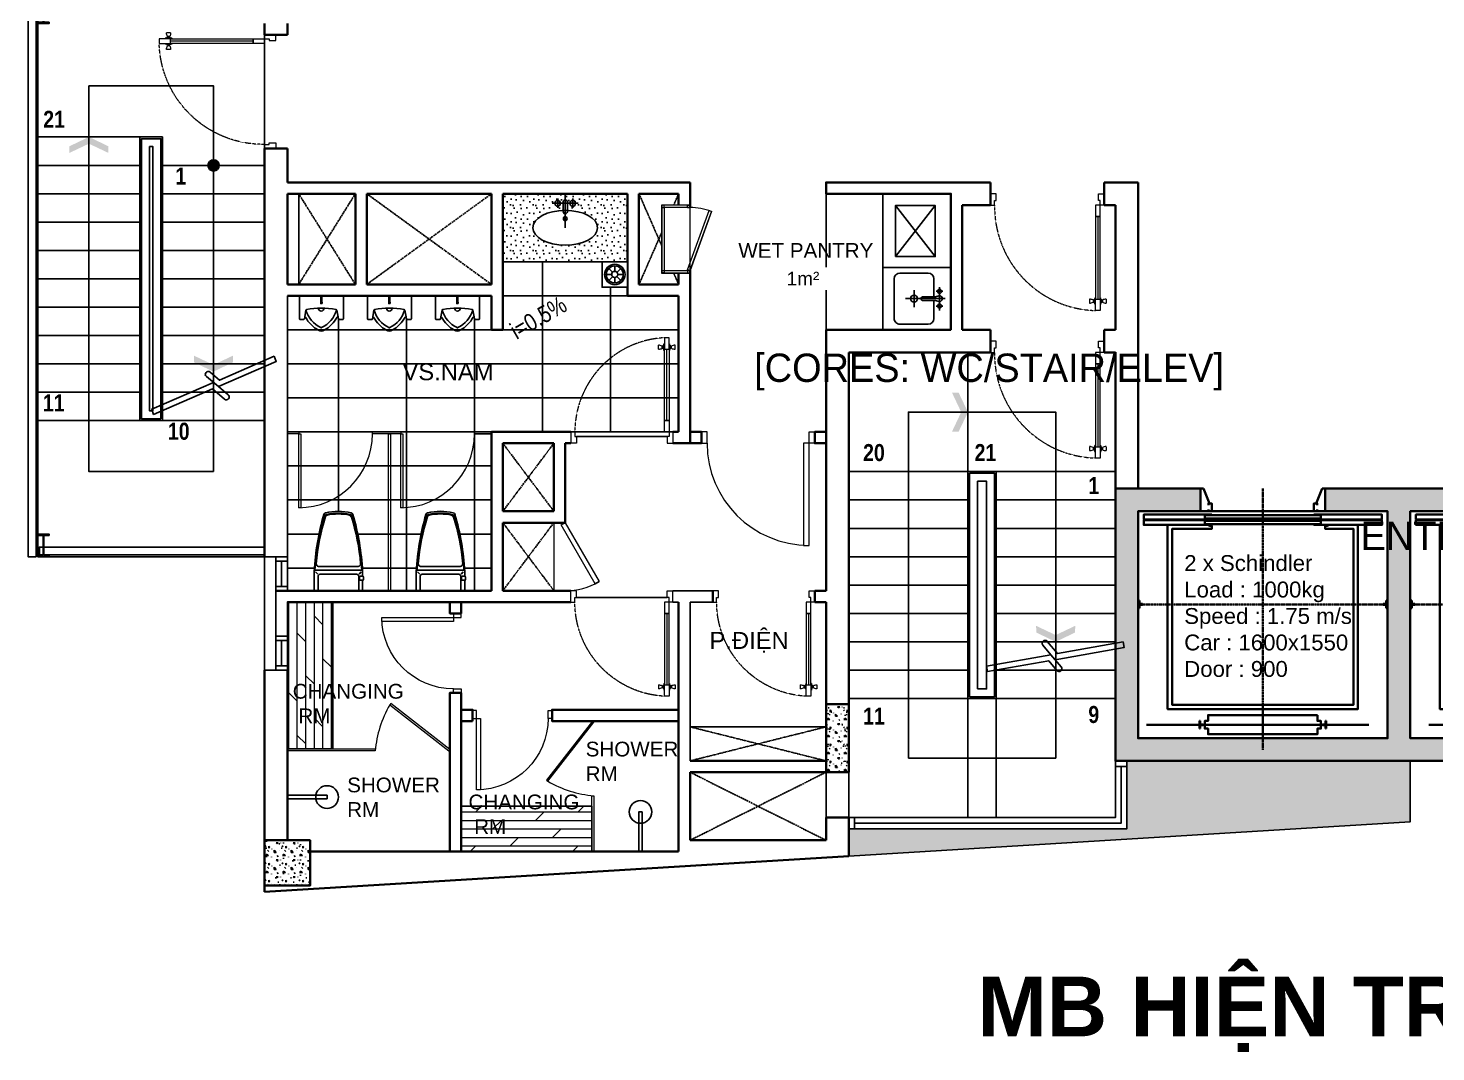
# Model space of a CAD drawing. Header units: inches. Extents: x 762869 to 812151, y -83349 to -58980.
# Drawn here: x 762869 to 775279, y -83349 to -74325 of the extents above; entities that cross this region are included whole.
import ezdxf
from ezdxf.enums import TextEntityAlignment as Align

# ---------------------------------------------------------------- set-up
doc = ezdxf.new("R2010")
doc.units = ezdxf.units.IN
doc.header["$MEASUREMENT"] = 0
doc.set_wipeout_variables(frame=1)
for name, pattern in [('CENTERX2', [4, 2.5, -0.5, 0.5, -0.5]), ('DASHED2', [0.375, 0.25, -0.125]), ('HIDDEN2', [0.1875, 0.125, -0.0625]), ('TBF_CBQCOMPLEX_xref$0$CENTER', [2, 1.25, -0.25, 0.25, -0.25])]:
    doc.linetypes.add(name, pattern=pattern)
doc.layers.get('Defpoints').update_dxf_attribs({"color": 173})
for name, color, linetype, lineweight in [('A-Doo-Existing', 4, 'Continuous', 13), ('A-Doo-New', 150, 'Continuous', 13), ('A-HACHT', 8, 'Continuous', 9), ('A-Wal-GlassN', 150, 'Continuous', 13), ('A-Wal-GypN', 7, 'Continuous', 35), ('A-Win-Existing', 151, 'Continuous', 25), ('KTHUOC_TRUC', 111, 'Continuous', 5), ('tuong', 30, 'Continuous', 35)]:
    doc.layers.add(name, color=color, linetype=linetype, lineweight=lineweight)
for name, color, linetype in [('A-Furniture---New', 44, 'Continuous'), ('A-Roo-Area', 61, 'Continuous'), ('A-Roo-Legends', 61, 'Continuous'), ('A-Wal-Dim', 8, 'Continuous'), ('A-Wal-Hatch', 8, 'Continuous'), ('Net In Mo', 253, 'Continuous')]:
    doc.layers.add(name, color=color, linetype=linetype)
doc.styles.add('ADP-Title', font='arial.ttf')
doc.styles.add('DDCo -Helve-Condense', font='')
doc.styles.add('DDCo-B-Helve-condense', font='')
doc.styles.add('DDCo-Helve-condense', font='')
doc.styles.get('DDCo -Helve-Condense').set_extended_font_data('VNI-Helve-Condense')
doc.styles.get('DDCo-B-Helve-condense').set_extended_font_data('VNI-Helve-Condense', bold=True)
doc.styles.get('DDCo-Helve-condense').set_extended_font_data('VNI-Helve-Condense', bold=True)
pattern_1 = [(0, (744935.86, -756891.6), (150, 150), [18.75, -131.25]), (90, (744935.86, -756891.6), (-150, 150), [18.75, -131.25]), (135, (744954.61, -756891.6), (-150, 8e-15), [26.516505, -185.615535]), (0, (744954.61, -756807.22), (150, 150), [18.75, -131.25]), (45, (744963.99, -756816.6), (8e-15, 150), [13.258245, -198.87378]), (135, (744963.99, -756816.6), (-150, 8e-15), [13.258245, -198.87378]), (0, (745010.86, -756769.72), (150, 150), [26.516505, -123.483495]), (45, (745010.86, -756769.72), (8e-15, 150), [18.75, -193.38204]), (135, (745037.38, -756769.72), (-150, 8e-15), [18.75, -193.38204]), (90, (745038.99, -756854.1), (-150, 150), [18.75, -131.25]), (45, (745038.99, -756854.1), (8e-15, 150), [13.258245, -198.87378]), (135, (745048.36, -756844.72), (-150, 8e-15), [13.258245, -198.87378]), (0, (744954.61, -756854.1), (150, 150), [9.375, -125.625]), (0, (745067.11, -756816.6), (150, 150), [9.375, -125.625]), (90, (745020.24, -756797.85), (-150, 150), [9.375, -125.625]), (135, (745038.99, -756882.22), (-150, 8e-15), [13.258245, -198.87378]), (135, (744973.36, -756779.1), (-150, 8e-15), [13.258245, -198.87378]), (45, (745006.17, -756842.38), (8e-15, 150), [13.258245, -198.87378]), (90, (744987.42, -756872.85), (-150, 150), [2.34375, -147.65625]), (90, (744994.46, -756809.57), (-150, 150), [2.34375, -147.65625]), (90, (745064.77, -756783.79), (-150, 150), [2.34375, -147.65625]), (90, (745067.11, -756863.47), (-150, 150), [2.34375, -147.65625])]

# ---------------------------------------------------------------- blocks, each defined once
blk = doc.blocks.new('A$C68927907')
for p, q in [((-1200, 0), (-1200, 1500)), ((-600, 0), (-600, 1500)), ((-450, 1200), (-1550, 1200)), ((-3000, -700), (-3000, 999)), ((-2400, -1400), (-2400, 999)), ((-1800, -1400), (-1800, 999)), ((-1650, 900), (-3450, 900)), ((0, 900), (-1550, 900)), ((0, 600), (-3450, 600)), ((0, 300), (-3450, 300)), ((-1650, 0), (-3450, 0)), ((-50, 0), (-950, 0)), ((-1650, -300), (-3450, -300)), ((-1650, -600), (-3450, -600)), ((-3171, -900), (-3450, -900)), ((-2271, -900), (-2829, -900)), ((-1650, -900), (-1929, -900)), ((-3212, -1200), (-3450, -1200)), ((-2312, -1200), (-2788, -1200)), ((-1650, -1200), (-1888, -1200))]:
    blk.add_line(p, q)
blk = doc.blocks.new('A$C6F7135AE')
blk.add_line((450, 600), (450, 0))
blk.add_lwpolyline([(515, 580), (550, 600), (850, 80), (815, 60)], close=True)
blk.add_arc((550, 600), 600, 270, 300)
blk = doc.blocks.new('A$C745036C3')
blk.add_wipeout([(-250, 300), (-250, -300), (0, -300), (0, -278), (190, 244), (186, 246), (176, 250), (169, 252), (169, 252), (164, 253), (155, 256), (148, 258), (132, 262), (110, 267), (93, 270), (69, 274), (25, 277), (12, 278), (0, 278), (0, 300)])
for p, q in [((-22, 278), (0, 278)), ((188, 245), (-2, -277)), ((-22, -278), (0, -278))]:
    blk.add_line(p, q)
at = {"color": 254, "linetype": 'HIDDEN2', "ltscale": 10}
blk.add_line((0, -278), (0, 278), dxfattribs=at)
for points in [[(0, 278), (0, 300), (-250, 300), (-250, -300), (0, -300), (0, -278)], [(-2, 278), (-2, 298), (-248, 298), (-248, -298), (-2, -298), (-2, -278)], [(-22, 278), (-228, 278), (-228, -278), (-22, -278)]]:
    blk.add_lwpolyline(points)
for points in [[(-228, 278), (-228, 298), (-248, 298), (-248, 278)], [(-22, 278), (-22, 298), (-2, 298), (-2, 278)], [(0, -278), (-21, -270), (169, 252), (190, 244)], [(-228, -278), (-228, -298), (-248, -298), (-248, -278)], [(-22, -278), (-22, -298), (-2, -298), (-2, -278)]]:
    blk.add_lwpolyline(points, close=True)
blk.add_arc((0, -278), 556, 70, 90)
blk = doc.blocks.new('LIFT')
at = {"layer": 'A-Wal-Dim'}
h = blk.add_hatch(dxfattribs=at)
h.set_pattern_fill('CONCRETE,_O', color=256, scale=150)
h.set_pattern_definition([(0, (-27517.66, -761913.83), (150, 150), [18.75, -131.25]), (90, (-27517.66, -761913.83), (-150, 150), [18.75, -131.25]), (135, (-27498.91, -761913.83), (-150, 8e-15), [26.516505, -185.615535]), (0, (-27498.91, -761829.45), (150, 150), [18.75, -131.25]), (45, (-27489.53, -761838.83), (8e-15, 150), [13.258245, -198.87378]), (135, (-27489.53, -761838.83), (-150, 8e-15), [13.258245, -198.87378]), (0, (-27442.66, -761791.95), (150, 150), [26.516505, -123.483495]), (45, (-27442.66, -761791.95), (8e-15, 150), [18.75, -193.38204]), (135, (-27416.14, -761791.95), (-150, 8e-15), [18.75, -193.38204]), (90, (-27414.53, -761876.33), (-150, 150), [18.75, -131.25]), (45, (-27414.53, -761876.33), (8e-15, 150), [13.258245, -198.87378]), (135, (-27405.16, -761866.95), (-150, 8e-15), [13.258245, -198.87378]), (0, (-27498.91, -761876.33), (150, 150), [9.375, -125.625]), (0, (-27386.41, -761838.83), (150, 150), [9.375, -125.625]), (90, (-27433.28, -761820.08), (-150, 150), [9.375, -125.625]), (135, (-27414.53, -761904.45), (-150, 8e-15), [13.258245, -198.87378]), (135, (-27480.16, -761801.33), (-150, 8e-15), [13.258245, -198.87378]), (45, (-27447.35, -761864.61), (8e-15, 150), [13.258245, -198.87378]), (90, (-27466.1, -761895.08), (-150, 150), [2.34375, -147.65625]), (90, (-27459.07, -761831.8), (-150, 150), [2.34375, -147.65625]), (90, (-27388.75, -761806.01), (-150, 150), [2.34375, -147.65625]), (90, (-27386.41, -761885.7), (-150, 150), [2.34375, -147.65625])])
h.paths.add_polyline_path([(750, -200), (750, 0), (0, 0), (0, -2400), (5000, -2400), (5000, 0), (4250, 0), (4250, -200), (4800, -200), (4800, -2200), (2600, -2200), (2600, -200), (3150, -200), (3150, 0), (1850, 0), (1850, -200), (2400, -200), (2400, -2200), (200, -2200), (200, -200)])
for p, q in [((777, 0), (750, 0)), ((830, -130), (777, 0)), ((1770, -130), (1822, 0)), ((1822, 0), (1850, 0)), ((3177, 0), (3150, 0)), ((3230, -130), (3177, 0)), ((4170, -130), (4222, 0)), ((4222, 0), (4250, 0)), ((820, -200), (750, -200)), ((820, -200), (820, -185)), ((820, -200), (820, -185)), ((1780, -200), (1780, -185)), ((1780, -200), (1850, -200)), ((3220, -200), (3220, -185)), ((4180, -200), (4180, -185)), ((4180, -200), (4180, -185))]:
    blk.add_line(p, q)
at = {"color": 250, "linetype": 'TBF_CBQCOMPLEX_xref$0$CENTER', "ltscale": 5}
for p, q in [((1300, 0), (1300, -2304)), ((3700, 0), (3700, -2304)), ((2401, -1020), (259, -1020)), ((2599, -1020), (4741, -1020))]:
    blk.add_line(p, q, dxfattribs=at)
at = {"ltscale": 1.5}
for p, q in [((1300, -234), (790, -234)), ((790, -234), (790, -249)), ((850, -200), (1750, -200)), ((1300, -234), (1300, -249)), ((1300, -234), (1300, -249)), ((1300, -234), (1810, -234)), ((1810, -234), (1810, -249)), ((3700, -234), (3700, -249)), ((3700, -234), (4210, -234)), ((4210, -234), (4210, -249)), ((790, -264), (790, -249)), ((1300, -264), (790, -264)), ((1300, -284), (790, -284)), ((790, -284), (790, -299)), ((790, -314), (790, -299)), ((1300, -314), (790, -314)), ((1300, -264), (1300, -249)), ((1300, -264), (1300, -249)), ((1300, -264), (1810, -264)), ((1300, -284), (1300, -299)), ((1300, -284), (1300, -299)), ((1300, -284), (1810, -284)), ((1300, -314), (1300, -299)), ((1300, -314), (1300, -299)), ((1300, -314), (1810, -314)), ((1810, -264), (1810, -249)), ((1810, -284), (1810, -299)), ((1810, -314), (1810, -299)), ((3700, -264), (3700, -249)), ((3700, -264), (4210, -264)), ((3700, -284), (3700, -299)), ((3700, -284), (4210, -284)), ((3700, -314), (3700, -299)), ((3700, -314), (4210, -314)), ((4210, -264), (4210, -249)), ((4210, -284), (4210, -299)), ((4210, -314), (4210, -299))]:
    blk.add_line(p, q, dxfattribs=at)
at = {"ltscale": 200}
for p, q in [((3700, -234), (3190, -234)), ((3190, -234), (3190, -249)), ((3700, -234), (3700, -249)), ((3190, -264), (3190, -249)), ((3700, -264), (3190, -264)), ((3700, -284), (3190, -284)), ((3190, -284), (3190, -299)), ((3190, -314), (3190, -299)), ((3700, -314), (3190, -314)), ((3700, -264), (3700, -249)), ((3700, -284), (3700, -299)), ((3700, -314), (3700, -299))]:
    blk.add_line(p, q, dxfattribs=at)
at = {"linetype": 'Continuous', "ltscale": 200}
for p, q in [((213, -986), (207, -986)), ((207, -1054), (207, -986)), ((213, -1017), (213, -986)), ((2387, -986), (2393, -986)), ((2387, -1017), (2387, -986)), ((2393, -1054), (2393, -986)), ((2613, -986), (2607, -986)), ((2607, -1054), (2607, -986)), ((2613, -1017), (2613, -986)), ((4787, -986), (4793, -986)), ((4787, -1017), (4787, -986)), ((4793, -1054), (4793, -986)), ((259, -1020), (200, -1020)), ((207, -1054), (213, -1054)), ((213, -1017), (239, -1017)), ((213, -1054), (213, -1023)), ((213, -1023), (239, -1023)), ((239, -1017), (239, -1023)), ((2341, -1020), (2400, -1020)), ((2387, -1017), (2361, -1017)), ((2361, -1017), (2361, -1023)), ((2387, -1023), (2361, -1023)), ((2387, -1054), (2387, -1023)), ((2393, -1054), (2387, -1054)), ((2659, -1020), (2600, -1020)), ((2607, -1054), (2613, -1054)), ((2613, -1017), (2639, -1017)), ((2613, -1054), (2613, -1023)), ((2613, -1023), (2639, -1023)), ((2639, -1017), (2639, -1023)), ((4741, -1020), (4800, -1020)), ((4787, -1017), (4761, -1017)), ((4761, -1017), (4761, -1023)), ((4787, -1023), (4761, -1023)), ((4787, -1054), (4787, -1023)), ((4793, -1054), (4787, -1054)), ((773, -2082), (734, -2082)), ((741, -2116), (741, -2048)), ((747, -2048), (741, -2048)), ((747, -2079), (747, -2048)), ((747, -2079), (773, -2079)), ((747, -2116), (747, -2085)), ((747, -2085), (773, -2085)), ((773, -2079), (773, -2085)), ((1853, -2079), (1827, -2079)), ((1827, -2079), (1827, -2085)), ((1827, -2082), (1866, -2082)), ((1853, -2085), (1827, -2085)), ((1853, -2048), (1859, -2048)), ((1853, -2079), (1853, -2048)), ((1853, -2116), (1853, -2085)), ((1859, -2116), (1859, -2048)), ((3173, -2082), (3134, -2082)), ((3141, -2116), (3141, -2048)), ((3147, -2048), (3141, -2048)), ((3147, -2079), (3147, -2048)), ((3147, -2079), (3173, -2079)), ((3147, -2116), (3147, -2085)), ((3147, -2085), (3173, -2085)), ((3173, -2079), (3173, -2085)), ((4253, -2079), (4227, -2079)), ((4227, -2079), (4227, -2085)), ((4227, -2082), (4266, -2082)), ((4253, -2085), (4227, -2085)), ((4253, -2048), (4259, -2048)), ((4253, -2079), (4253, -2048)), ((4253, -2116), (4253, -2085)), ((4259, -2116), (4259, -2048)), ((741, -2116), (747, -2116)), ((1859, -2116), (1853, -2116)), ((3141, -2116), (3147, -2116)), ((4259, -2116), (4253, -2116))]:
    blk.add_line(p, q, dxfattribs=at)
at = {"linetype": 'CENTERX2'}
for p, q in [((1300, -2217), (1300, -1950)), ((3700, -2217), (3700, -1950))]:
    blk.add_line(p, q, dxfattribs=at)
at = {"color": 250, "linetype": 'CENTERX2', "ltscale": 0.3}
for p, q in [((274, -2082), (2236, -2082)), ((4726, -2082), (2764, -2082))]:
    blk.add_line(p, q, dxfattribs=at)
blk.add_lwpolyline([(750, -200), (750, 0), (0, 0), (0, -2400), (5000, -2400), (5000, 0), (4250, 0), (4250, -200), (4800, -200), (4800, -2200), (2600, -2200), (2600, -200), (3150, -200), (3150, 0), (1850, 0), (1850, -200), (2400, -200), (2400, -2200), (200, -2200), (200, -200)], close=True)
at = {"linetype": 'Continuous', "ltscale": 200}
for points in [[(850, -264), (850, -271), (250, -271), (250, -229), (850, -229), (850, -234)], [(1750, -264), (1750, -271), (2350, -271), (2350, -229), (1750, -229), (1750, -234)], [(3250, -264), (3250, -271), (2650, -271), (2650, -229), (3250, -229), (3250, -234)], [(4150, -264), (4150, -271), (4750, -271), (4750, -229), (4150, -229), (4150, -234)], [(850, -314), (850, -320), (250, -320), (250, -279), (850, -279), (850, -284)], [(1350, -1944), (461, -1944), (461, -320)], [(1350, -1905), (500, -1905), (500, -355), (500, -355), (516, -355), (516, -355), (812, -355), (850, -355), (850, -327), (829, -327), (829, -334)], [(1350, -1944), (2139, -1944), (2139, -320)], [(1350, -1905), (2100, -1905), (2100, -355), (2100, -355), (2084, -355), (2084, -355), (1888, -355), (1850, -355), (1850, -327), (1871, -327), (1871, -334)], [(1750, -314), (1750, -320), (2350, -320), (2350, -279), (1750, -279), (1750, -284)], [(3250, -314), (3250, -320), (2650, -320), (2650, -279), (3250, -279), (3250, -284)], [(3650, -1944), (2861, -1944), (2861, -320)], [(3650, -1905), (2900, -1905), (2900, -355), (2900, -355), (2916, -355), (2916, -355), (3112, -355), (3150, -355), (3150, -327), (3129, -327), (3129, -334)], [(3650, -1944), (4539, -1944), (4539, -320)], [(3650, -1905), (4500, -1905), (4500, -355), (4500, -355), (4484, -355), (4484, -355), (4188, -355), (4150, -355), (4150, -327), (4171, -327), (4171, -334)], [(4150, -314), (4150, -320), (4750, -320), (4750, -279), (4150, -279), (4150, -284)], [(788, -2116), (788, -2048), (818, -2048), (818, -1996), (1782, -1996)], [(788, -2048), (788, -2116), (818, -2116), (818, -2166), (1275, -2166)], [(1812, -2048), (1812, -2116), (1782, -2116), (1782, -2166), (1275, -2166)], [(1812, -2116), (1812, -2048), (1782, -2048), (1782, -1996), (1782, -1996)], [(3188, -2116), (3188, -2048), (3218, -2048), (3218, -1996), (4182, -1996)], [(3188, -2048), (3188, -2116), (3218, -2116), (3218, -2166), (3675, -2166)], [(4212, -2048), (4212, -2116), (4182, -2116), (4182, -2166), (3675, -2166)], [(4212, -2116), (4212, -2048), (4182, -2048), (4182, -1996), (4182, -1996)]]:
    blk.add_lwpolyline(points, dxfattribs=at)
for points in [[(820, -200), (850, -200), (850, -130), (820, -130), (820, -145)], [(1780, -200), (1750, -200), (1750, -130), (1780, -130), (1780, -145)], [(3150, -200), (3250, -200), (3250, -130), (3220, -130), (3220, -145)], [(4250, -200), (4150, -200), (4150, -130), (4180, -130), (4180, -145)]]:
    blk.add_lwpolyline(points)
at = {"layer": 'A-Roo-Legends', "char_height": 140, "width": 3805.25, "attachment_point": 1, "style": 'ADP-Title'}
for s, insert in [('2 x Schindler\\PLoad : 1000kg\\PSpeed : 1.75 m/s\\PCar : 1600x1550\\PDoor : 900', (607, -586)), ('Shaft : 2200x2000\\POvertravel : 4200\\PPit Depth : 1600\\PMotor : 11.7 kW', (2922, -741))]:
    blk.add_mtext(s, dxfattribs=dict(at, insert=insert))
blk = doc.blocks.new('A$C68A96483')
for points in [[(0, 169), (207, 71), (1, 98), (206, 0)], [(414, 169), (207, 71), (413, 98), (208, 0)]]:
    blk.add_solid(points)
blk = doc.blocks.new('CT_04')
h = blk.add_hatch(color=256)
h.dxf.hatch_style = 1
edge = h.paths.add_edge_path()
edge.add_arc((1635, -1450), 50, 0, 360)
for p, q in [((985, -1200), (85, -1200)), ((985, -3700), (985, -1200)), ((1185, -1200), (985, -1200)), ((1185, -3700), (1185, -1200)), ((985, -1450), (85, -1450)), ((2085, -1450), (1185, -1450)), ((985, -1700), (85, -1700)), ((2085, -1700), (1185, -1700)), ((985, -1950), (85, -1950)), ((2085, -1950), (1185, -1950)), ((985, -2200), (85, -2200)), ((2085, -2200), (1185, -2200)), ((985, -2450), (85, -2450)), ((2085, -2450), (1185, -2450)), ((985, -2700), (85, -2700)), ((2085, -2700), (1185, -2700)), ((985, -2950), (85, -2950)), ((2085, -2950), (1185, -2950)), ((985, -3200), (85, -3200)), ((2085, -3200), (1185, -3200)), ((985, -3450), (85, -3450)), ((2085, -3450), (1185, -3450)), ((985, -3700), (85, -3700)), ((1185, -3700), (985, -3700)), ((2085, -3700), (1185, -3700))]:
    blk.add_line(p, q)
for points in [[(70, -4900), (70, 0), (0, 0), (0, -4900)], [(85, -200), (185, -200), (185, -188), (139, -188), (139, -12), (185, -12), (185, 0), (85, 0), (85, -12), (131, -12), (131, -188), (85, -188)], [(1635, -4150), (535, -4150), (535, -750), (1635, -750)], [(1170, -3685), (1000, -3685), (1000, -1215), (1170, -1215)], [(1100, -3615), (1070, -3615), (1070, -1285), (1100, -1285)], [(85, -4900), (185, -4900), (185, -4888), (139, -4888), (139, -4712), (185, -4712), (185, -4700), (85, -4700), (85, -4712), (131, -4712), (131, -4888), (85, -4888)]]:
    blk.add_lwpolyline(points, close=True)
for points in [[(2085, -4900), (85, -4900), (85, 0), (2085, 0)], [(2085, -85), (100, -85), (100, -15), (2085, -15)], [(2085, -4815), (100, -4815), (100, -4885), (2085, -4885)]]:
    blk.add_lwpolyline(points)
blk.add_lwpolyline([(2170, -3133), (1688, -3344), (1604, -3273, 1), (1571, -3312), (1678, -3401), (1634, -3364), (1089, -3599), (1106, -3646), (1624, -3421), (1731, -3511, 1), (1763, -3472), (1678, -3401), (2187, -3180)], format="xyb", close=True)
blk.add_circle((1635, -1450), 50)
for p, xscale, yscale, zscale, rotation in [((708, -1200), 0.8320000000167146, 0.8320000000167146, 0.8320000000167146, 179.9795395758065), ((1806, -3268), -0.8320000000167143, 0.8320000000530855, 0.832, 0.0204604241934625)]:
    blk.add_blockref('A$C68A96483', p, dxfattribs=dict(xscale=xscale, yscale=yscale, zscale=zscale, rotation=rotation))
at = {"style": 'DDCo-B-Helve-condense'}
for s, p in [('21', (133, -1119)), ('1', (1299, -1619)), ('11', (130, -3619)), ('10', (1232, -3869))]:
    blk.add_text(s, height=150, dxfattribs=at).set_placement(p)
blk = doc.blocks.new('CT_05')
for p, q in [((0, 0), (0, -1050)), ((0, -1050), (-1050, -1050)), ((0, -1050), (0, -3050)), ((250, -1050), (0, -1050)), ((250, -1050), (250, -3050)), ((1300, -1050), (250, -1050)), ((0, -1300), (-1050, -1300)), ((1300, -1300), (250, -1300)), ((0, -1550), (-1050, -1550)), ((1300, -1550), (250, -1550)), ((0, -1800), (-1050, -1800)), ((1300, -1800), (250, -1800)), ((0, -2050), (-1050, -2050)), ((1300, -2050), (250, -2050)), ((0, -2300), (-1050, -2300)), ((1300, -2300), (250, -2300)), ((0, -2550), (-1050, -2550)), ((1300, -2550), (250, -2550)), ((0, -2800), (-1050, -2800)), ((1300, -2800), (250, -2800)), ((0, -3050), (-1050, -3050)), ((0, -3050), (250, -3050)), ((0, -3050), (0, -4100)), ((1300, -3050), (250, -3050)), ((250, -3050), (250, -4100))]:
    blk.add_line(p, q)
for points in [[(-525, -3575), (775, -3575), (775, -525), (-525, -525)], [(15, -3035), (235, -3035), (235, -1065), (15, -1065)], [(85, -2965), (165, -2965), (165, -1135), (85, -1135)]]:
    blk.add_lwpolyline(points, close=True)
blk.add_lwpolyline([(174, -2813), (713, -2718), (784, -2803, 1), (822, -2771), (732, -2664), (770, -2708), (1377, -2601), (1368, -2552), (789, -2654), (700, -2547, 1), (661, -2579), (732, -2664), (165, -2764)], format="xyb", close=True)
for p, xscale, yscale, zscale, rotation in [((0, -698), 0.8320000000167143, 0.8320000000167143, 0.8320000000167143, 89.97953957580656), ((946, -2550), -0.8320000000167143, 0.8320000000530853, 0.832, 0.0204604241934625)]:
    blk.add_blockref('A$C68A96483', p, dxfattribs=dict(xscale=xscale, yscale=yscale, zscale=zscale, rotation=rotation))
at = {"ltscale": 0.5, "style": 'DDCo-Helve-condense'}
for s, p in [('20', (-924, -957)), ('21', (59, -957)), ('1', (1062, -1248)), ('11', (-924, -3281)), ('9', (1062, -3266))]:
    blk.add_text(s, height=150, dxfattribs=at).set_placement(p)
blk = doc.blocks.new('A$C7B357DE4')
for points in [[(100, -50), (100, -600), (-2300, -600)], [(50, -50), (50, -550), (-2300, -550)], [(0, -50), (0, -500), (-2300, -500)]]:
    blk.add_lwpolyline(points)
for points in [[(100, -50), (100, 0), (0, 0), (0, -50)], [(-2350, -600), (-2300, -600), (-2300, -500), (-2350, -500)]]:
    blk.add_lwpolyline(points, close=True)
blk = doc.blocks.new('A$C7D9045C9')
for p, q in [((0, 0), (0, -1000)), ((100, -262), (100, -38)), ((150, -262), (150, -38)), ((200, -262), (200, -38)), ((100, -962), (100, -738)), ((150, -962), (150, -738)), ((200, -962), (200, -738))]:
    blk.add_line(p, q)
for points in [[(100, -38), (200, -38), (200, 0), (100, 0)], [(100, -300), (200, -300), (200, -262), (100, -262)], [(100, -738), (200, -738), (200, -700), (100, -700)], [(100, -1000), (200, -1000), (200, -962), (100, -962)]]:
    blk.add_lwpolyline(points, close=True)
blk = doc.blocks.new('A$C06DB148A')
at = {"ltscale": 25}
for p, q in [((-19, 930), (-19, 964)), ((14, 937), (14, 957)), ((19, 953), (14, 953)), ((19, 941), (14, 941)), ((19, 940), (19, 954)), ((30, 917), (30, 977)), ((30, 977), (35, 977)), ((30, 917), (35, 917)), ((80, 977), (75, 977)), ((80, 917), (75, 917)), ((80, 917), (80, 977)), ((91, 940), (91, 954)), ((91, 953), (96, 953)), ((91, 941), (96, 941)), ((96, 937), (96, 957)), ((129, 930), (129, 964))]:
    blk.add_line(p, q, dxfattribs=at)
for p, q in [((55, 200), (55, 930)), ((0, 100), (0, 0))]:
    blk.add_line(p, q)
at = {"linetype": 'Continuous'}
blk.add_line((1000, 100), (1000, 0), dxfattribs=at)
for points in [[(35, 1030), (75, 1030), (75, 930), (35, 930)], [(35, 200), (75, 200), (75, 930), (35, 930)], [(35, 100), (75, 100), (75, 200), (35, 200)]]:
    blk.add_lwpolyline(points, close=True)
for points in [[(0, 100), (35, 100), (35, 60), (50, 60), (50, 0), (0, 0)], [(1000, 100), (965, 100), (965, 60), (950, 60), (950, 0), (1000, 0)]]:
    blk.add_lwpolyline(points)
at = {"linetype": 'DASHED2', "ltscale": 2}
blk.add_arc((49, 114), 916, 359.1274, 88.3545, dxfattribs=at)
at = {"ltscale": 25}
for centre, radius, start, end in [((-18, 892), 72.5, 63.7436, 90.5742), ((-18, 1002), 72.5, 269.4258, 296.2564), ((27, 952), 8.87, 107.1307, 167.1602), ((27, 942), 8.87, 192.8398, 252.8693), ((12, 974), 18.8, 315.0624, 10.1992), ((12, 920), 18.8, 349.8008, 44.9376), ((98, 974), 18.8, 169.8008, 224.9376), ((98, 920), 18.8, 135.0624, 190.1992), ((83, 952), 8.87, 12.8398, 72.8693), ((83, 942), 8.87, 287.1307, 347.1602), ((128, 892), 72.5, 89.4258, 116.2564), ((128, 1002), 72.5, 243.7436, 270.5742)]:
    blk.add_arc(centre, radius, start, end, dxfattribs=at)
blk = doc.blocks.new('6')
at = {"linetype": 'Continuous'}
blk.add_line((100, 900), (0, 900), dxfattribs=at)
at = {"ltscale": 25}
for p, q in [((830, 129), (864, 129)), ((817, 80), (877, 80)), ((817, 80), (817, 75)), ((817, 30), (817, 35)), ((817, 30), (877, 30)), ((837, 96), (857, 96)), ((837, 14), (857, 14)), ((840, 91), (854, 91)), ((840, 19), (854, 19)), ((841, 91), (841, 96)), ((841, 19), (841, 14)), ((853, 91), (853, 96)), ((853, 19), (853, 14)), ((877, 80), (877, 75)), ((877, 30), (877, 35)), ((830, -19), (864, -19))]:
    blk.add_line(p, q, dxfattribs=at)
for p, q in [((100, 0), (0, 0)), ((200, 55), (830, 55))]:
    blk.add_line(p, q)
for points in [[(100, 900), (100, 865), (60, 865), (60, 850), (0, 850), (0, 900)], [(100, 0), (100, 35), (60, 35), (60, 50), (0, 50), (0, 0)]]:
    blk.add_lwpolyline(points)
for points in [[(100, 35), (100, 75), (200, 75), (200, 35)], [(200, 35), (200, 75), (830, 75), (830, 35)], [(930, 35), (930, 75), (830, 75), (830, 35)]]:
    blk.add_lwpolyline(points, close=True)
at = {"linetype": 'DASHED2', "ltscale": 2}
blk.add_arc((99, 33), 832, 2.88, 89.9488, dxfattribs=at)
at = {"ltscale": 25}
for centre, radius, start, end in [((902, 128), 72.5, 179.4258, 206.2564), ((792, 128), 72.5, 333.7436, 0.5742), ((820, 98), 18.8, 259.8008, 314.9376), ((820, 12), 18.8, 45.0624, 100.1992), ((902, -18), 72.5, 153.7436, 180.5742), ((842, 83), 8.87, 102.8398, 162.8693), ((842, 27), 8.87, 197.1307, 257.1602), ((852, 83), 8.87, 17.1307, 77.1602), ((852, 27), 8.87, 282.8398, 342.8693), ((792, -18), 72.5, 359.4258, 26.2564), ((874, 98), 18.8, 225.0624, 280.1992), ((874, 12), 18.8, 79.8008, 134.9376)]:
    blk.add_arc(centre, radius, start, end, dxfattribs=at)
blk = doc.blocks.new('A$C059950AE')
for p, q in [((236, 254), (236, 0)), ((181, 110), (181, 42)), ((220, 68), (220, 135)), ((252, 135), (252, 68)), ((291, 110), (291, 42)), ((142, 76), (330, 76))]:
    blk.add_line(p, q)
at = {"extrusion": (0, 0, -1)}
for centre, major_axis, ratio, start_param, end_param in [((236, 254), (236, 0), 0.538, 1.570796326794956, 7.853981633974543), ((236, 135), (0, -16.9), 0.929368, 1.570796, 4.712389), ((236, 68), (0, -16.9), 0.929368, -1.570796, 1.570796), ((291, 76), (0, -21.2), 0.929368, 3.141593, 9.424778)]:
    blk.add_ellipse(centre, major_axis=major_axis, ratio=ratio, start_param=start_param, end_param=end_param, dxfattribs=at)
for centre, major_axis in [((236, 188), (0, 14.8)), ((181, 76), (0, 21.2))]:
    blk.add_ellipse(centre, major_axis=major_axis, ratio=0.929368, dxfattribs=at)
blk = doc.blocks.new('aaa')
for p, q in [((-214, 9), (-214, 171)), ((205, 180), (-205, 180)), ((-182, 147), (-201, 166)), ((-179, 0), (-179, 127)), ((161, 145), (-161, 145)), ((179, 0), (179, 127)), ((182, 147), (201, 166)), ((213, 127), (194, 127)), ((214, 127), (214, 171)), ((205, 0), (-205, 0)), ((186, 100), (186, 119)), ((213, 92), (194, 92)), ((214, 9), (214, 92)), ((221, 100), (221, 119))]:
    blk.add_line(p, q)
at = {"linetype": 'Continuous'}
blk.add_line((175, 215), (-175, 215), dxfattribs=at)
blk.add_lwpolyline([(113, 687, 0.114547), (-113, 687)], format="xyb", dxfattribs=at)
for centre, radius, start, end in [((2046, 44), 2263, 163.8727, 176.7933), ((1683, 85), 1892, 162.3446, 177.1257), ((1683, 85), 1885, 162.464, 175.3754), ((-109, 667), 20.3, 103.0378, 163.8727), ((-100, 653), 20.3, 102.4941, 162.3446), ((-94, 647), 20.3, 101.7373, 162.464), ((0, 201), 483, 77.5059, 102.4941), ((-1, 196), 481, 78.1005, 101.7373), ((94, 646), 20.3, 17.5277, 78.1005), ((100, 653), 20.3, 17.6554, 77.5059), ((109, 667), 20.3, 16.1242, 76.8994), ((-1683, 85), 1885, 4.6245, 17.5277), ((-1683, 85), 1892, 2.8743, 17.6554), ((-2046, 44), 2263, 3.2067, 16.1242), ((-175, 235), 20.3, 175.3754, 270), ((175, 235), 20.3, 270, 4.6246)]:
    blk.add_arc(centre, radius, start, end, dxfattribs=at)
for centre, radius, start, end in [((-205, 171), 9, 90, 180), ((-161, 127), 18, 90, 180), ((161, 127), 18, 0, 90), ((194, 119), 8.1, 90, 180), ((205, 171), 9, 0, 90), ((213, 119), 8.1, 0, 90), ((-205, 9), 9, 180, 270), ((194, 100), 8.1, 180, 270), ((205, 9), 9, 270, 0), ((213, 100), 8.1, 270, 0)]:
    blk.add_arc(centre, radius, start, end)
blk = doc.blocks.new('A$C6B60662C')
for p, q in [((215, 292), (215, 278)), ((228, 293), (216, 293)), ((216, 285), (228, 285)), ((217, 356), (217, 293)), ((222, 291), (222, 279)), ((227, 356), (227, 293)), ((229, 292), (229, 278)), ((54, 144), (66, 210)), ((228, 277), (216, 277)), ((390, 144), (378, 210))]:
    blk.add_line(p, q)
blk.add_lwpolyline([(62, 140, 0.155946), (193, 9, 0.323386), (249, 9, 0.155946), (380, 140, -0.283479), (387, 144), (390, 144), (394, 123, 0.362019), (404, 115), (434, 115, 0.414214), (444, 125), (444, 356), (0, 356), (0, 125, 0.414214), (10, 115), (40, 115, 0.362019), (50, 123), (54, 144), (55, 144, -0.283479)], format="xyb", close=True)
for radius in [4.34, 2.41]:
    blk.add_circle((222, 285), radius)
for centre, radius, start, end in [((216, 292), 0.965, 90, 180), ((228, 292), 0.965, 0, 90), ((75, 208), 9.65, 95.2834, 169.6049), ((340, 292), 285, 196.2805, 244.5238), ((222, -572), 803, 79.3941, 100.7352), ((221, 231), 29, 181.0991, 359.0302), ((216, 278), 0.965, 180, 270), ((102, 292), 285, 295.4762, 343.7195), ((228, 278), 0.965, 270, 0), ((369, 208), 9.65, 10.3951, 84.7166), ((221, 47), 13.7, 253.1648, 286.8352)]:
    blk.add_arc(centre, radius, start, end)
blk = doc.blocks.new('FLOOR DRAIN')
blk.add_wipeout([(0, 0), (0, -225), (225, -225), (225, 0)])
for p, q in [((38, -112), (86, -112)), ((59, -59), (93, -93)), ((112, -38), (112, -86)), ((166, -59), (132, -93)), ((140, -112), (188, -112)), ((93, -132), (59, -166)), ((112, -140), (112, -188)), ((132, -132), (166, -166))]:
    blk.add_line(p, q)
blk.add_lwpolyline([(225, 0), (225, -225), (0, -225), (0, 0)], close=True)
for radius in [90, 75, 27]:
    blk.add_circle((112, -112), radius)
blk = doc.blocks.new('sink 01')
at = {"layer": 'A-Furniture---New'}
for p, q in [((-230102, 23210), (-230262, 23210)), ((-230187, 23260), (-229982, 23260)), ((-230152, 23290), (-230152, 23230)), ((-230111, 23252), (-230102, 23225)), ((-230102, 23225), (-230102, 23110)), ((-230087, 23310), (-230087, 22960)), ((-230072, 23225), (-230063, 23252)), ((-230072, 23110), (-230072, 23225)), ((-229912, 23210), (-230072, 23210)), ((-230022, 23290), (-230022, 23230)), ((-230312, 23160), (-230312, 22910)), ((-229862, 22910), (-229862, 23160)), ((-230162, 23035), (-230012, 23035)), ((-230262, 22860), (-229912, 22860))]:
    blk.add_line(p, q, dxfattribs=at)
blk.add_lwpolyline([(-230362, 22760), (-229812, 22760), (-229812, 23360), (-230362, 23360)], close=True, dxfattribs=at)
for centre, radius in [((-230152, 23260), 17.5), ((-230022, 23260), 17.5), ((-230087, 23035), 30)]:
    blk.add_circle(centre, radius, dxfattribs=at)
for centre, radius, start, end in [((-230262, 23160), 50, 90, 180), ((-230087, 23260), 25, 342.1627, 197.8373), ((-229912, 23160), 50, 0, 90), ((-230087, 23110), 15, 180, 0), ((-230262, 22910), 50, 180, 270), ((-229912, 22910), 50, 270, 0)]:
    blk.add_arc(centre, radius, start, end, dxfattribs=at)
blk = doc.blocks.new('AREA')
blk.add_wipeout([(655, -10), (-95, -10), (-95, 190), (655, 190)])
at = {"color": 61, "style": 'ADP-Title'}
blk.add_attdef('AREA', text='', height=120, dxfattribs=at).set_placement((282, 30), align=Align.CENTER)
blk = doc.blocks.new('*U49')
at = {"layer": 'A-Doo-New', "color": 190, "linetype": 'Continuous', "lineweight": 13}
for points in [[(50, 100), (100, 100), (100, 1000), (50, 1000)], [(50, 0), (0, 0), (0, 100), (50, 100)], [(950, 0), (1000, 0), (1000, 100), (950, 100)]]:
    blk.add_lwpolyline(points, close=True, dxfattribs=at)
blk.add_arc((50, 100), 900, 0, 90, dxfattribs=at)
blk = doc.blocks.new('*U50')
at = {"layer": 'A-Doo-New', "color": 190, "linetype": 'Continuous', "lineweight": 13}
for points in [[(50, 100), (100, 100), (100, 1000), (50, 1000)], [(50, 0), (0, 0), (0, 100), (50, 100)], [(950, 0), (1000, 0), (1000, 100), (950, 100)]]:
    blk.add_lwpolyline(points, close=True, dxfattribs=at)
blk.add_arc((50, 100), 900, 0, 90, dxfattribs=at)

msp = doc.modelspace()

# ---------------------------------------------------------------- hatches: boundary and pattern name
h = msp.add_hatch()
h.set_pattern_fill('GENERAL_STIPPLE,_O', color=256, scale=200)
h.set_pattern_definition([(0, (744943.86, -756887.6), (0, 200), [0, -200]), (0, (745007.86, -756883.6), (0, 200), [0, -200]), (0, (744971.86, -756839.6), (0, 200), [0, -200]), (0, (745015.86, -756807.6), (0, 200), [0, -200]), (0, (744963.86, -756795.6), (0, 200), [0, -200]), (0, (744979.86, -756747.6), (0, 200), [0, -200]), (0, (744951.86, -756711.6), (0, 200), [0, -200]), (0, (745015.86, -756715.6), (0, 200), [0, -200]), (0, (745063.86, -756707.6), (0, 200), [0, -200]), (0, (745087.86, -756755.6), (0, 200), [0, -200]), (0, (745127.86, -756759.6), (0, 200), [0, -200]), (0, (745127.86, -756831.6), (0, 200), [0, -200]), (0, (745091.86, -756855.6), (0, 200), [0, -200]), (0, (745035.86, -756843.6), (0, 200), [0, -200]), (0, (745071.86, -756807.6), (0, 200), [0, -200]), (0, (745035.86, -756771.6), (0, 200), [0, -200]), (0, (745119.86, -756883.6), (0, 200), [0, -200])])
edge = h.paths.add_edge_path()
edge.add_line((768153.5, -75784.3), (767603.5, -75784.3))
edge.add_line((767603.5, -75784.3), (767603.5, -75838.5))
edge.add_ellipse((767603.5, -75859), major_axis=(0, 20.5), ratio=0.929368, start_angle=270, end_angle=360, ccw=False)
edge.add_line((767622.6, -75859), (767622.6, -75869.3))
edge.add_line((767622.6, -75869.3), (767646.3, -75869.3))
edge.add_ellipse((767670.1, -75869.3), major_axis=(0, 25.6), ratio=0.929368, start_angle=0, end_angle=90, ccw=False)
edge.add_ellipse((767670.1, -75869.3), major_axis=(0, 25.6), ratio=0.929368, start_angle=-90, end_angle=0, ccw=False)
edge.add_ellipse((767670.1, -75869.3), major_axis=(0, 25.6), ratio=0.929368, start_angle=-180, end_angle=-90, ccw=False)
edge.add_ellipse((767670.1, -75869.3), major_axis=(0, 25.6), ratio=0.929368, start_angle=90, end_angle=180, ccw=False)
edge.add_line((767646.3, -75869.3), (767622.6, -75869.3))
edge.add_line((767622.6, -75869.3), (767622.6, -75931))
edge.add_ellipse((767603.5, -76084.3), major_axis=(285.5, 0), ratio=0.538, start_angle=97.07943, end_angle=82.92057, ccw=False)
edge.add_line((767584.5, -75931), (767584.5, -75859))
edge.add_ellipse((767603.5, -75859), major_axis=(0, 20.5), ratio=0.929368, start_angle=360, end_angle=450, ccw=False)
edge.add_line((767603.5, -75838.5), (767603.5, -75784.3))
edge.add_line((767603.5, -75784.3), (767053.5, -75784.3))
edge.add_line((767053.5, -75784.3), (767053.5, -76384.3))
edge.add_line((767053.5, -76384.3), (768153.5, -76384.3))
edge.add_line((768153.5, -76384.3), (768153.5, -75784.3))
edge = h.paths.add_edge_path(flags=17)
edge.add_ellipse((767536.9, -75869.3), major_axis=(0, 25.6), ratio=0.929368, start_angle=-180, end_angle=0)
edge.add_ellipse((767536.9, -75869.3), major_axis=(0, 25.6), ratio=0.929368, start_angle=0, end_angle=180)
h = msp.add_hatch()
h.set_pattern_fill('CONCRETE,_O', color=256, scale=150)
h.set_pattern_definition(pattern_1)
h.paths.add_polyline_path([(770103.5, -80284.3), (769903.5, -80284.3), (769903.5, -80884.3), (770103.5, -80884.3)])
h = msp.add_hatch()
h.set_pattern_fill('DOTS,_O', color=256, scale=500)
h.set_pattern_definition([(0, (744935.862, -799046.594), (15.625, 31.25), [0, -31.25])])
h.paths.add_polyline_path([(771153.5, -81384.3), (770103.5, -81384.3), (770103.5, -81623.6), (771153.5, -81559.6)])
h.paths.add_polyline_path([(775053.5, -81321.5), (775053.5, -80784.3), (772553.5, -80784.3), (772553.5, -81384.3), (771153.5, -81384.3), (771153.5, -81559.6)])
h = msp.add_hatch()
h.set_pattern_fill('CONCRETE,_O', color=256, scale=150)
h.set_pattern_definition(pattern_1)
h.paths.add_polyline_path([(765353.5, -81484.3), (764953.5, -81484.3), (764953.5, -81884.3), (765353.5, -81884.3)])
at = {"layer": 'A-HACHT'}
h = msp.add_hatch(dxfattribs=at)
h.set_pattern_fill('DOLMIT', color=256, scale=300, angle=90)
h.set_pattern_definition([(90, (717616.44, -44634.26), (-75, 5e-15), []), (135, (717616.44, -44634.26), (-150, -150), [106.066, -212.132])])
h.paths.add_polyline_path([(765553.5, -80678), (765553.5, -79384.3), (765153.5, -79384.3), (765153.5, -80678)])
h = msp.add_hatch(dxfattribs=at)
h.set_pattern_fill('DOLMIT', color=256, scale=300)
h.set_pattern_definition([(0, (717616.44, -44634.26), (0, 75), []), (45, (717616.44, -44634.26), (-150, 150), [106.066, -212.132])])
h.paths.add_polyline_path([(767836.9, -81184.3), (766687, -81184.3), (766687, -81584.3), (767836.9, -81584.3)])

# ---------------------------------------------------------------- linework, layer by layer
for p, q in [((764953.5, -74384.3), (764953.5, -75384.3)), ((765253.5, -76584.3), (765253.5, -75784.3)), ((764953.5, -78984.3), (764953.5, -75984.3)), ((768603.5, -76584.3), (768603.5, -76384.3)), ((765153.5, -78984.3), (765153.5, -76684.3)), ((765153.5, -78984.3), (764953.5, -78984.3)), ((765053.5, -79684.3), (765053.5, -79284.3)), ((765053.5, -79684.3), (765053.5, -79284.3)), ((768553.5, -79284.3), (768903.5, -79284.3)), ((765153.5, -79684.3), (765153.5, -79384.3)), ((768603.5, -79384.3), (768553.5, -79384.3)), ((768703.5, -80784.3), (768703.5, -79384.3)), ((768703.5, -79384.3), (768903.5, -79384.3)), ((765153.5, -79684.3), (765053.5, -79684.3)), ((764953.5, -81938), (764953.5, -79984.3)), ((765153.5, -79984.3), (764953.5, -79984.3)), ((769903.5, -80484.3), (768703.5, -80484.3)), ((769903.5, -81284.3), (769903.5, -80884.3)), ((770103.5, -81284.3), (770103.5, -80884.3))]:
    msp.add_line(p, q)
at = {"color": 39, "linetype": 'TBF_CBQCOMPLEX_xref$0$CENTER', "ltscale": 10}
for p, q in [((765753.5, -75784.3), (765253.5, -76584.3)), ((765253.5, -75784.3), (765753.5, -76584.3)), ((766953.5, -75784.3), (765853.5, -76584.3)), ((765853.5, -75784.3), (766953.5, -76584.3)), ((768603.5, -75784.3), (768253.5, -76584.3)), ((768253.5, -75784.3), (768603.5, -76584.3)), ((767503.5, -77984.3), (767053.5, -78584.3)), ((767053.5, -77984.3), (767503.5, -78584.3)), ((767503.5, -78684.3), (767053.5, -79284.3)), ((767053.5, -78684.3), (767503.5, -79284.3)), ((768703.5, -80484.3), (769903.5, -80784.3)), ((769903.5, -80484.3), (768703.5, -80784.3)), ((769903.5, -80884.3), (768703.5, -81484.3)), ((768703.5, -80884.3), (769903.5, -81484.3))]:
    msp.add_line(p, q, dxfattribs=at)
msp.add_lwpolyline([(766803.5, -77884.3), (766953.5, -77884.3), (766953.5, -77902.3), (766803.5, -77902.3)], close=True)
msp.add_lwpolyline([(775053.5, -80784.3), (775053.5, -81321.5), (770103.5, -81623.6)])
at = {"layer": 'A-Doo-New'}
for points in [[(765253.5, -77902.3), (765271.5, -77902.3), (765271.5, -78552.3), (765253.5, -78552.3)], [(766153.5, -77902.3), (766171.5, -77902.3), (766171.5, -78552.3), (766153.5, -78552.3)]]:
    msp.add_lwpolyline(points, close=True, dxfattribs=at)
for centre in [(765253.5, -77902.3), (766153.5, -77902.3)]:
    msp.add_arc(centre, 650, 270, 0, dxfattribs=at)
at = {"layer": 'A-Furniture---New'}
for p, q in [((770515.1, -75889.2), (770865.1, -76339.2)), ((770865.1, -75889.2), (770515.1, -76339.2)), ((768153.5, -76384.3), (767053.5, -76384.3))]:
    msp.add_line(p, q, dxfattribs=at)
for points in [[(770403.5, -75784.3), (771003.5, -75784.3), (771003.5, -76984.3), (770403.5, -76984.3)], [(770515.1, -76339.2), (770865.1, -76339.2), (770865.1, -75889.2), (770515.1, -75889.2)], [(765553.5, -80678), (765553.5, -79384.3), (765153.5, -79384.3), (765153.5, -80678)], [(767836.9, -81184.3), (766687, -81184.3), (766687, -81584.3), (767836.9, -81584.3)]]:
    msp.add_lwpolyline(points, close=True, dxfattribs=at)
for points in [[(765503.5, -81118), (765153.5, -81118), (765153.5, -81088), (765503.5, -81088), (765503.5, -81118)], [(768281.7, -81234.3), (768281.7, -81584.3), (768251.7, -81584.3), (768251.7, -81234.3), (768281.7, -81234.3)]]:
    msp.add_lwpolyline(points, dxfattribs=at)
for centre in [(765503.5, -81103), (768266.7, -81234.3)]:
    msp.add_circle(centre, 100, dxfattribs=at)
at = {"layer": 'A-Wal-Dim'}
for p, q in [((767703.5, -77924.3), (768503.5, -77924.3)), ((767703.5, -79344.3), (768503.5, -79344.3))]:
    msp.add_line(p, q, dxfattribs=at)
at = {"layer": 'A-Wal-GlassN'}
for points in [[(765153.5, -77884.3), (765253.5, -77884.3), (765253.5, -77902.3), (765153.5, -77902.3)], [(765903.5, -77884.3), (766153.5, -77884.3), (766153.5, -77902.3), (765903.5, -77902.3)], [(766044.5, -77902.3), (766062.5, -77902.3), (766062.5, -79284.3), (766044.5, -79284.3)], [(765927.9, -80678), (765927.9, -80696), (765153.5, -80696), (765153.5, -80678)], [(767836.9, -81092.5), (767854.9, -81092.5), (767854.9, -81584.3), (767836.9, -81584.3)]]:
    msp.add_lwpolyline(points, close=True, dxfattribs=at)
for points in [[(766587, -80684.3), (766065.6, -80279.9), (766056.5, -80291.6), (766577.9, -80696), (766587, -80684.3)], [(767843.1, -80433.4), (767438.7, -80954.9), (767450.5, -80964), (767854.9, -80442.5), (767843.1, -80433.4)]]:
    msp.add_lwpolyline(points, dxfattribs=at)
for centre, start, end in [((766904.7, -80783.9), 149.87063, 174.85762), ((767942.8, -80115.7), 239.87063, 264.85762)]:
    msp.add_arc(centre, 980.8, start, end, dxfattribs=at)
at = {"layer": 'A-Wal-GypN'}
for p, q in [((767653.5, -79284.3), (767603.5, -79284.3)), ((768903.5, -79384.3), (768903.5, -79284.3)), ((769803.5, -79284.3), (769803.5, -79384.3))]:
    msp.add_line(p, q, dxfattribs=at)
at = {"layer": 'A-Wal-Hatch'}
msp.add_lwpolyline([(767184.9, -77113.5, 0, 0, 0), (767885, -76709.3, 100, 0, 0), (768058.2, -76609.3, 0, 0, 0)], format="xyseb", dxfattribs=at)
at = {"layer": 'Defpoints'}
msp.add_lwpolyline([(769903.5, -75784.3), (771003.5, -75784.3), (771003.5, -76984.3), (769903.5, -76984.3)], close=True, dxfattribs=at)
at = {"layer": 'tuong', "color": 6}
for p, q in [((764953.5, -74384.3), (764953.5, -74284.3)), ((765153.5, -74384.3), (765153.5, -74284.3)), ((765153.5, -74384.3), (764953.5, -74384.3)), ((764953.5, -78984.3), (764953.5, -75384.3)), ((764953.5, -75384.3), (765153.5, -75384.3)), ((765153.5, -75684.3), (765153.5, -75384.3)), ((768703.5, -75684.3), (765153.5, -75684.3)), ((768703.5, -77984.3), (768703.5, -75684.3)), ((769903.5, -75784.3), (769903.5, -75684.3)), ((771353.5, -75884.3), (771353.5, -75684.3)), ((772653.5, -75684.3), (772353.5, -75684.3)), ((772353.5, -75884.3), (772353.5, -75684.3)), ((772653.5, -78384.3), (772653.5, -75684.3)), ((765153.5, -76584.3), (765153.5, -75784.3)), ((765153.5, -75834.3), (765153.5, -75784.3)), ((765753.5, -75784.3), (765153.5, -75784.3)), ((765753.5, -76584.3), (765753.5, -75784.3)), ((765853.5, -76584.3), (765853.5, -75784.3)), ((766953.5, -75784.3), (765853.5, -75784.3)), ((766953.5, -76584.3), (766953.5, -75784.3)), ((767053.5, -76284.3), (767053.5, -75784.3)), ((767053.5, -76984.3), (767053.5, -75784.3)), ((767053.5, -75784.3), (768153.5, -75784.3)), ((768153.5, -76684.3), (768153.5, -75784.3)), ((768253.5, -76584.3), (768253.5, -75784.3)), ((768253.5, -75784.3), (768603.5, -75784.3)), ((768603.5, -76584.3), (768603.5, -75784.3)), ((771003.5, -75784.3), (771003.5, -76884.3)), ((771353.5, -75884.3), (771103.5, -75884.3)), ((771103.5, -75884.3), (771103.5, -76984.3)), ((772453.5, -75884.3), (772353.5, -75884.3)), ((772453.5, -76984.3), (772453.5, -75884.3)), ((765753.5, -76584.3), (765153.5, -76584.3)), ((766953.5, -76684.3), (765153.5, -76684.3)), ((766953.5, -76584.3), (765853.5, -76584.3)), ((766953.5, -76684.3), (766953.5, -76984.3)), ((768153.5, -76684.3), (768603.5, -76684.3)), ((768253.5, -76584.3), (768603.5, -76584.3)), ((768603.5, -77884.3), (768603.5, -76684.3)), ((767053.5, -76984.3), (766953.5, -76984.3)), ((769903.5, -79284.3), (769903.5, -76984.3)), ((769903.5, -76984.3), (771003.5, -76984.3)), ((771353.5, -76984.3), (771103.5, -76984.3)), ((771353.5, -77184.3), (771353.5, -76984.3)), ((772453.5, -76984.3), (772353.5, -76984.3)), ((772353.5, -77184.3), (772353.5, -76984.3)), ((770103.5, -77184.3), (770103.5, -80884.3)), ((771353.5, -77184.3), (770103.5, -77184.3)), ((772453.5, -77184.3), (772353.5, -77184.3)), ((772453.5, -78384.3), (772453.5, -77184.3)), ((767653.5, -77884.3), (766953.5, -77884.3)), ((766953.5, -79284.3), (766953.5, -77884.3)), ((768603.5, -77884.3), (768553.5, -77884.3)), ((767503.5, -77984.3), (767053.5, -77984.3)), ((767053.5, -78584.3), (767053.5, -77984.3)), ((767503.5, -78584.3), (767503.5, -77984.3)), ((767653.5, -77984.3), (767603.5, -77984.3)), ((767603.5, -78684.3), (767603.5, -77984.3)), ((768703.5, -77984.3), (768553.5, -77984.3)), ((767503.5, -78584.3), (767053.5, -78584.3)), ((767603.5, -78684.3), (767053.5, -78684.3)), ((767053.5, -79284.3), (767053.5, -78684.3)), ((766953.5, -79284.3), (765053.5, -79284.3)), ((767653.5, -79284.3), (767053.5, -79284.3)), ((769803.5, -79284.3), (769903.5, -79284.3)), ((767653.5, -79384.3), (765153.5, -79384.3)), ((768603.5, -81584.3), (768603.5, -79384.3)), ((769803.5, -79384.3), (769903.5, -79384.3)), ((769903.5, -79384.3), (769903.5, -80784.3)), ((764953.5, -81938), (764953.5, -79984.3)), ((765153.5, -81484.3), (765153.5, -79984.3)), ((769903.5, -80784.3), (768703.5, -80784.3)), ((770103.5, -80884.3), (768703.5, -80884.3)), ((768703.5, -81484.3), (768703.5, -80884.3)), ((769903.5, -81284.3), (769903.5, -81484.3)), ((770103.5, -81284.3), (769903.5, -81284.3)), ((770103.5, -81623.6), (770103.5, -81284.3)), ((769903.5, -81484.3), (768703.5, -81484.3)), ((770103.5, -81623.6), (764953.5, -81938)), ((768603.5, -81584.3), (765353.5, -81584.3))]:
    msp.add_line(p, q, dxfattribs=at)
msp.add_lwpolyline([(771353.5, -75684.3), (769903.5, -75684.3), (769903.5, -75784.3), (771003.5, -75784.3), (771003.5, -76984.3)], dxfattribs=at)
for points in [[(768803.5, -77984.3), (768703.5, -77984.3), (768703.5, -77884.3), (768803.5, -77884.3)], [(769903.5, -77984.3), (769803.5, -77984.3), (769803.5, -77884.3), (769903.5, -77884.3)], [(766687, -79484.3), (766687, -79384.3), (766587.1, -79384.3), (766587.1, -79484.3)], [(766687, -80184.3), (766587, -80184.3), (766587, -81584.3), (766687, -81584.3)], [(769903.5, -80884.3), (770103.5, -80884.3), (770103.5, -80284.3), (769903.5, -80284.3)], [(766786.9, -80433.4), (766786.9, -80333.4), (766687, -80333.4), (766687, -80433.4)], [(768603.5, -80433.4), (768603.5, -80333.4), (767486.9, -80333.4), (767486.9, -80433.4)], [(764953.5, -81884.3), (765353.5, -81884.3), (765353.5, -81484.3), (764953.5, -81484.3)]]:
    msp.add_lwpolyline(points, close=True, dxfattribs=at)

# ---------------------------------------------------------------- block references
for name, p in [('CT_04', (762868.5, -74084.3)), ('A$C68927907', (768603.5, -77884.3)), ('A$C7D9045C9', (764953.5, -78984.3))]:
    msp.add_blockref(name, p)
at = {"layer": 'A-Doo-Existing'}
msp.add_blockref('A$C6F7135AE', (767053.5, -79284.3), dxfattribs=at)
at = {"layer": 'A-Doo-New', "xscale": -1, "rotation": 90}
for name, p in [('A$C06DB148A', (765053.5, -74384.3)), ('6', (768553.5, -79284.3)), ('6', (769803.5, -79284.3))]:
    msp.add_blockref(name, p, dxfattribs=at)
at = {"layer": 'A-Doo-New'}
for name, p, rotation in [('A$C06DB148A', (772353.5, -75784.3), 180), ('6', (768553.5, -77984.3), 90), ('A$C06DB148A', (772353.5, -77084.3), 180)]:
    msp.add_blockref(name, p, dxfattribs=dict(at, rotation=rotation))
at = {"layer": 'A-Doo-New', "color": 150, "linetype": 'Continuous', "lineweight": 13, "rotation": 180}
msp.add_blockref('*U49', (769803.5, -77884.3), dxfattribs=at)
at = {"layer": 'A-Doo-New', "color": 150, "linetype": 'Continuous', "lineweight": 13, "xscale": -0.7, "yscale": 0.7, "zscale": 0.7}
for p, rotation in [((766687, -79484.3), 90), ((766786.9, -80339.4), 180)]:
    msp.add_blockref('*U50', p, dxfattribs=dict(at, rotation=rotation))
at = {"layer": 'A-Furniture---New', "xscale": 1.209999999962747, "yscale": 1.209999999962747, "zscale": 1.209999999962747, "rotation": 180}
msp.add_blockref('A$C059950AE', (767889, -75777.1), dxfattribs=at)
at = {"layer": 'A-Furniture---New', "rotation": 270}
msp.add_blockref('sink 01', (747643.8, -306796.3), dxfattribs=at)
at = {"layer": 'A-Furniture---New', "xscale": 0.8727477476932108, "yscale": 0.8727477476932108, "zscale": 0.8727477476932108}
for p in [(765259.8, -76994.8), (765859.8, -76994.8), (766459.8, -76994.8)]:
    msp.add_blockref('A$C6B60662C', p, dxfattribs=at)
at = {"layer": 'A-Furniture---New'}
for p in [(765603.5, -79284.3), (766503.5, -79284.3)]:
    msp.add_blockref('aaa', p, dxfattribs=at)
at = {"layer": 'A-Win-Existing'}
msp.add_blockref('A$C7B357DE4', (772453.5, -80784.3), dxfattribs=at)
at = {"layer": 'Net In Mo'}
msp.add_blockref('CT_05', (771153.5, -77184.3), dxfattribs=at)
at = {"layer": 'tuong', "color": 6}
msp.add_blockref('LIFT', (772453.5, -78384.3), dxfattribs=at)

# ---------------------------------------------------------------- texts
at = {"layer": 'A-Doo-New', "ltscale": 100}
for s, p in [('[CORES: WC/STAIR/ELEV]', (771340.6, -77318.6)), ('ENTRANCE (from ELEV)', (776500.6, -78800.6))]:
    msp.add_text(s, height=250, dxfattribs=at).set_placement(p, align=Align.MIDDLE_CENTER)
at = {"layer": 'A-Roo-Legends', "style": 'ADP-Title'}
msp.add_text('WET PANTRY', height=130, dxfattribs=at).set_placement((769129.7, -76349.4))
at = {"layer": 'A-Roo-Legends', "char_height": 150, "width": 3805.254, "attachment_point": 1, "style": 'ADP-Title'}
for s, insert in [('VS.NAM', (766168.6, -77278.6)), ('P.ĐIỆN', (768875.3, -79647.5))]:
    msp.add_mtext(s, dxfattribs=dict(at, insert=insert))
at = {"layer": 'A-Roo-Legends', "char_height": 130, "attachment_point": 1, "style": 'ADP-Title'}
for s, insert in [('CHANGING\\P RM', (765201.1, -80105.8)), ('SHOWER \\PRM', (767783.6, -80615.3)), ('SHOWER \\PRM', (765681.2, -80931.5)), ('CHANGING\\P RM', (766750.3, -81081.5))]:
    msp.add_mtext(s, dxfattribs=dict(at, insert=insert))
at = {"layer": 'A-Wal-Hatch', "style": 'DDCo -Helve-Condense'}
msp.add_text('i=0.5%%%', height=150, rotation=30, dxfattribs=at).set_placement((767173.7, -77073.5))
at = {"layer": 'KTHUOC_TRUC', "insert": (771237.2, -82686.2), "char_height": 526.5, "attachment_point": 1, "style": 'ADP-Title'}
msp.add_mtext('{\\fArial Baltic|b1|i0|c0|p34;MB \\fArial Baltic|b1|i0|c163|p34;HIỆN TRẠNG\\fArial Baltic|b1|i0|c0|p34; LẦU 7 \\H0.75973x;TL:1/100}', dxfattribs=at)

# ---------------------------------------------------------------- next in the draw order: block references
at = {"layer": 'A-Doo-Existing'}
msp.add_blockref('A$C745036C3', (768703.5, -76184.3), dxfattribs=at)
at = {"layer": 'A-Furniture---New'}
msp.add_blockref('FLOOR DRAIN', (767928.5, -76384.3), dxfattribs=at)
at = {"layer": 'A-Roo-Area'}
msp.add_blockref('AREA', (769417.6, -76622.7), dxfattribs=at).add_auto_attribs({'AREA': '1m²'})

doc.saveas('drawing.dxf')
